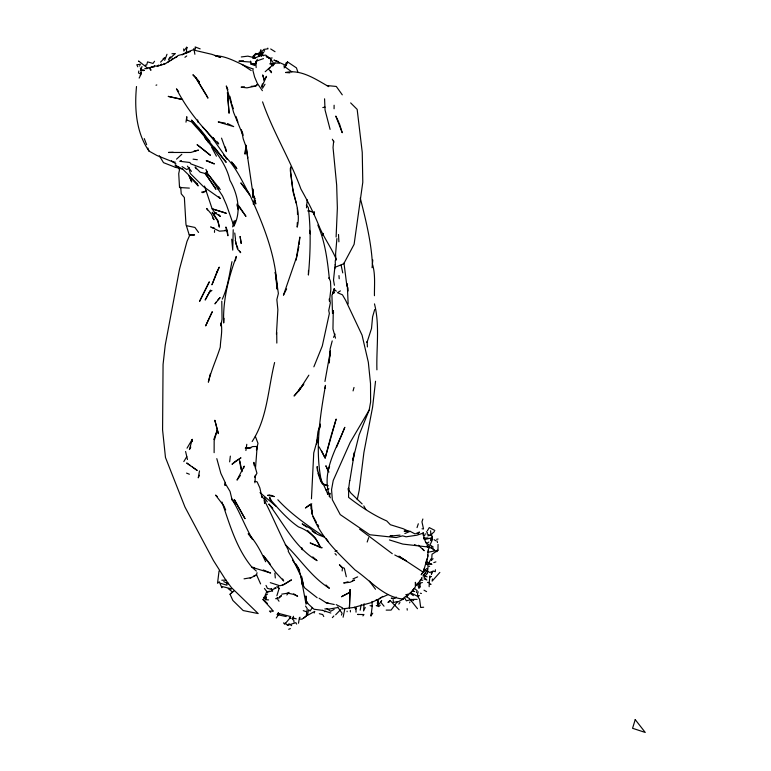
<?xml version="1.0" encoding="UTF-8"?>
<svg xmlns="http://www.w3.org/2000/svg" width="771" height="771" viewBox="0 0 771 771"><rect width="100%" height="100%" fill="white"/><g stroke="black" fill="none" stroke-linecap="round" stroke-linejoin="round"><path stroke-width="1.16" d="M214.126 452.673L214.165 440.771L217.335 429.823L214.839 420.253L218.338 433.62L217.335 429.823L213.798 439.528M336.108 237.054L337.361 208.054L336.667 185.098L333.043 147.521L333.67 140.939M334.074 108.778L334.113 105.232M436.887 551.699L437.967 550.234L438.053 544.413M308.487 270.428L308.41 275.035C310.434 252.609 311.021 229.931 308.313 207.524L306.338 205.24M186.649 120.305L186.775 116.71L185.994 122.165M227.002 582.915L226.944 585.189L220.448 583.29M297.298 222.53L297.172 227.146C300.709 214.039 295.264 201.038 292.614 188.394M432.271 538.91L432.348 536.5M349.706 480.497L348.405 490.51L348.704 488.188L348.559 497.334C360.365 506.451 373.116 515.057 386.763 520.955L390.367 524.723L403.146 528.704L408.775 531.344L404.12 531.142L410.105 531.335L414.952 533.869M214.483 232.37L214.56 230.51M423.356 535.537L423.462 533.021L422.787 533.069L425.467 541.772L426.633 543.391L428.888 542.042M136.506 86.516C134.385 108.403 136.072 132.506 149.005 151.087L156.937 155.491L173.263 162.035L175.277 162.122M187.266 47.908L186.669 47.233L186.399 53.276L186.553 52.707M234.076 590.837L230.057 594.268L232.842 600.426L243.173 610.555L258.189 613.571L231.464 587.627L225.701 579.908L213.471 560.575L184.953 507.019L165.476 457.511L162.585 429.967L163.066 364.461L165.235 345.1L179.547 269.021L187.006 241.371L189.917 234.789L194.581 234.943L189.223 234.924L185.965 224.342L184.365 197.54L181.233 193.8L180.703 187.102L179.527 187.526L178.727 173.62L179.46 170.044L178.496 166.854L175.354 167.288L163.51 162.652L159.327 155.761M311.455 498.808L313.749 452.885L317.97 437.61L316.467 444.202L317.941 431.779L320.312 424.146M374.446 295.707C374.301 285.27 375.564 274.004 372.412 264.039C371.275 241.843 365.724 219.581 360.269 198.07M376.913 369.839C376.267 347.962 379.92 325.295 374.484 303.88M220.901 324.938L221.036 322.933C222.78 331.067 220.516 339.076 220.284 347.085C216.593 358.978 211.293 370.051 208.353 382.175L210.281 373.983M224.014 318.317L223.677 322.991C222.752 300.237 228.553 277.656 236.311 256.406L235.377 260.771M435.422 569.74L435.278 571.716L433.35 571.003L429.726 572.487L424.04 569.258M364.105 603.722L363.575 610.931L365.232 607.49M255.461 468.575L257.167 446.476L252.715 446.563L249.467 447.98L245.255 448.144L250.874 447.951M276.442 334.286L277.868 309.653L276.856 299.601L278.379 293.481L275.237 272.134L277.126 289.115C276.182 255.529 263.056 224.024 249.322 193.8L240.851 182.91L249.669 194.909C241.969 181.166 235.656 165.775 223.609 155.144M254.873 482.791L255.49 475.254L254.7 477.21L256.945 473.249L253.832 462.369L254.218 465.626M336.898 238.586L335.597 253.804L335.819 260.511M246.016 145.324L245.043 153.949L246.016 145.324L247.809 157.968M214.454 216.111L212.227 212.218L217.827 220.487L219.369 227.108L217.885 221.19L214.454 216.111L214.772 212.671L212.141 208.825L204.508 186.071M372.065 267.739L372.788 259.991M306.473 207.833L307.253 199.756M329.574 359.411L329.217 362.996L330.113 349.032L332.214 340.907M329.805 357.021L330.393 351.036L324.948 381.462M418.219 591.781L417.516 593.786L417.786 595.973M342.151 570.935L342.488 567.562L339.433 564.758L341.447 567.109M299.081 244.561L299.871 237.025L296.478 257.427L283.449 295.206L286.619 288.913M232.659 591.521L232.601 592.07L228.235 588.649L231.531 588.851L222.405 586.606L221.894 587.772L219.263 581.787L217.518 583.3L219.06 570.983M252.898 56.437L255.876 53.43L252.888 58.413M333.882 293.269L334.412 288.585L334.595 289.79L336.32 291.11M375.535 381.24L372.605 407.069L363.893 452.548L359.209 490.289L357.233 499.666M229.642 461.858L230.346 456.114M314.086 211.9L313.807 214.193L314.192 211.958M186.659 119.939L191.594 121.905C197.405 128.767 203.891 134.915 208.739 142.616L204.922 137.614C214.916 150.682 226.269 163.809 229.912 180.308C237.651 193.926 241.689 211.668 233.854 226.163L235.116 220.381M372.75 613.157L370.996 615.865L372.248 606.006L371.998 601.447M303.774 617.985L306.251 616.048L307.243 608.608L305.528 606.054M191.912 441.658L192.239 439.393L187.025 448.192M245.891 450.515L246.797 444.308M271.113 501.121L269.696 497.42L271.141 500.928M432.464 578.954L432.126 581.122L439.846 572.419M427.269 558.252L426.633 560.459C429.794 555.785 424.869 542.302 434.362 550.137L431.076 546.88M349.822 480.612L354.458 452.307L352.858 459.121M347.258 284.104L348.145 303.919M298.493 623.228L299.447 617.513L300.102 617.263M138.452 73.158L138.819 70.99M324.957 388.43L325.478 385.375C319.849 417.487 314.549 451.295 321.902 483.513L326.547 485.518M329.872 493.334L329.323 496.524L329.921 493.295M352.819 460.2L359.093 434.931L369.164 410.066L370.62 401.98L370.523 383.688L368.336 362.274L362.062 335.144L345.649 300.353L342.44 294.811L337.515 292.691L340.397 290.889M220.834 325.94L222.058 319.146L221.778 301.201M199.506 470.917L198.253 477.827L199.438 475.215M314.163 613.022L314.77 611.374L307.504 615.354L308.554 609.697L310.077 611.037L312.486 607.529M253.784 204.007L254.844 198.378L252.955 193.82L246.132 146.991L243.212 138.838L241.458 129.73M231.975 261.658C229.373 274.274 227.831 287.41 222.279 299.177M274.611 362.524C268.038 388.921 267.392 418.21 252.156 441.513M360.173 610.169L361.233 604.715M157.226 66.161L158.363 65.872L158.527 65.063L157.226 66.161L155.713 65.949L149.882 67.53L150.943 70.286L148.938 67.54L147.165 68.561L144.775 68.619M343.114 617.205L344.888 608.483M296.035 260.27L298.859 246.71M262.342 83.923L261.658 87.152L266.525 76.319L264.039 79.953M256.435 449.927L257.167 446.476M232.64 226.915L233.931 221.075M256.473 450.11L257.977 443.315L255.365 436.415M370.996 615.865L371.468 613.697M428.156 552.393L428.493 550.195M320.428 424.416L319.358 429.033L320.264 425.621M257.013 572.699L256.531 574.723L260.588 583.907M347.422 284.027L346.911 286.195L343.982 263.084M424.301 568.719L423.597 570.887L426.797 559.958M191.719 441.446L192.239 439.393L189.425 449.56L190.794 447.035M330.701 437.109L325.15 458.08L319.127 446.891M424.233 539.594L431.818 537.869L430.729 540.211L431.394 540.413M243.588 468.315L244.185 466.118L237.015 480.102L240.379 475.466M353.07 390.897L354.005 387.466M409.661 602.758L409.902 601.929M374.706 309.499L372.586 316.862L371.516 328.475L367.015 342.391L367.15 341.592L367.41 346.931M389.451 539.941L402.828 544.085L429.081 547.121L432.377 539.787L431.615 534.13L434.459 531.547M266.419 597.043L265.667 599.665L268.539 599.915M253.206 203.987L254.844 198.378M411.579 600.898L412.042 599.318L406.365 600.811L404.573 597.804M323.242 233.546L322.663 235.463L323.29 233.411M331.038 435.981L336.166 419.058L325.15 458.08L321.709 451.035M276.876 595.771L279.054 588.649L278.341 586.133M422.874 518.999L421.959 521.89L423.53 528.973L422.026 528.8M141.295 68.677L141.97 66.528M417.034 527.605L418.316 523.779M290.147 169.225L290.956 166.835L290.648 172.078L293.317 192.779L296.218 203.052M418.595 582.327L417.872 584.476L417.564 583.878L420.764 580.293L421.843 577.595L422.036 578.154M425.582 563.929L426.276 561.886L431.731 564.266L425.582 563.929L425.852 563.379M367.179 542.032L368.683 537.638M293.481 616.27L292.421 619.344L293.741 620.057L294.002 622.149M416.465 592.523L417.13 590.586L414.576 588.524M140.245 75.327L141.238 72.513L140.389 67.973M334.604 269.04L335.25 267.219L343.75 263.74L354.111 244.32L362.794 182.255L362.245 152.321L357.166 109.376L350.651 102.9M257.283 59.357L255.644 63.954L250.999 64.109L250.479 61.121M328.456 469.549L329.574 466.426M297.972 72.407L296.45 67.887L287.496 61.873L286.031 65.824L285.906 62.981M341.437 615.085L342.102 613.292L337.65 606.931M164.686 60.36L166.989 54.278M260.145 51.773L260.926 49.816L260.116 54.066L259.066 52.341M424.59 535.566L425.322 533.754M336.686 446.939L344.81 427.307C336.117 449.464 320.235 473.452 330.354 497.825M263.788 598.72L266.872 591.299M300.15 387.726L298.772 390.887L294.059 396.024L303.793 384.006L298.772 390.887L308.863 375.169M174.872 57.652L176.973 56.611L165.004 63.916L158.363 65.872M423.655 607.211L420.687 607.481L419.617 599.375L417.574 596.301L410.789 592.87L415.357 586.904L415.367 582.307L416.301 585.652L417.564 583.878M313.864 366.832L322.297 345.977L329.371 313.469L328.745 310.549L330.354 302.82L329.689 299.707M431.654 573.913L432.724 571.61M333.525 337.37L335.057 334.103M413.266 589.632L412.996 590.2L414.191 588.504M217.904 189.04L218.81 187.18M139.146 78.102L141.382 73.592M154.21 66.855L154.566 66.142L153.805 66.296M419.954 580.842L420.619 579.522L422.701 580.322M205.365 174.304L206.975 171.229L205.443 174.082L206.792 175.643M209.355 292.248L205.163 300.025L210.628 290.108L209.355 292.248L211.909 290.484M425.467 541.772L427.182 544.451L427.404 546.784L428.859 544.153M284.123 67.944L287.496 61.873M215.938 302.242L214.955 303.88L220.111 297.567L217.894 299.88M369.164 410.066L350.169 442.429L333.226 480.487L331.559 489.624L332.349 499.762L340.233 514.604L369.752 534.746L396.082 537.57L402.626 535.855L406.105 536.809L416.938 535.19L423.462 533.021M183.806 461.588L186.794 456.634M427.327 530.833L429.283 527.605L434.844 530.458M152.33 67.193L152.754 66.508L151.28 67.405M422.932 575.995L426.411 571.032M254.093 56.312L255.876 53.43M261.379 56.331L262.506 54.519L263.296 55.83M262.506 88.289L265.012 84.28M423.925 570.289L421.178 574.809L425.409 569.711L426.671 568.584L427.635 568.931M424.06 537.618L423.616 538.312L424.628 539.401M388.825 602.344L390.059 600.464L399.166 609.774M279.314 613.543L276.269 617.976M419.829 587.097L418.952 588.427L417.371 583.358M154.547 61.256L153.015 63.424L147.56 61.892L146.654 65.072L145.17 65.121M279.381 63.183L274.919 63.01L272.789 65.988L270.814 63.877L270.65 59.03L265.706 55.117L260.685 55.618L254.112 58.307M398.79 604.107L399.966 602.459M429.987 575.879L429.168 582.654L427.732 582.327L431.047 584.341L429.148 584.563L429.168 586.712M410.789 592.87L412.09 591.078M186.669 47.233L183.835 51.05L183.662 48.939M169.08 58.538L170.333 56.852M380.98 601.563L381.722 600.609L377.896 605.688L376.258 605.553L378.185 605.91L377.819 599.52L382.773 596.397M278.524 612.704L277.059 614.593L286.234 616.578M362.919 615.904L363.979 614.545L357.503 614.439L358.929 614.535M379.563 598.894L381.173 597.631M256.743 84.723L255.702 86.044L246.961 87.855L241.121 87.171L244.494 86.824M171.307 59.907L172.617 58.259L173.08 58.663M377.27 602.912L378.185 605.91L377.819 599.52L371.824 602.334M286.822 594.971L289.038 592.321M290.58 617.32L284.682 624.24L283.526 622.891M259.625 55.946L263.913 51.985M417.949 533.744L419.472 532.048L415.877 533.599M332.359 617.629L333.862 615.962M396.13 597.005L394.829 598.45L391.263 598.219L391.88 598.257M285.039 623.026L287.583 625.339L289.009 623.806L291.65 625.638M411.078 592.234L409.709 593.718L405.835 594.798L408.659 594.778L406.095 596.638L409.42 598.518L417.487 608.705M335.674 614.766L340.503 609.774M160.599 62.104L164.753 57.815L163.163 58.673M230.057 594.268L231.088 593.217M378.725 606.652L380.276 605.148M334.122 292.402L332.474 293.953L334.412 288.585L331.925 295.303L332.513 313.508M274.919 63.01L265.214 71.693M176.52 159.154L181.84 154.287M387.89 602.402L390.059 600.464M418.913 584.245L420.205 583.136M159.79 65.525L161.524 64.051L161.64 64.822M259.654 54.76L258.352 55.811L263.807 49.402L268.009 48.824L267.807 48.11M309.634 504.697L305.422 508.002L311.763 503.82M433.1 558.734L431.693 559.842L432.02 554.233L436.665 551.217M261.33 54.529L262.593 53.054L255.808 54.066L262.853 53.353M176.53 56.765L178.197 55.483L183.816 53.951L182.12 54.895M406.095 596.638L407.608 595.665M184.924 57.305L186.707 55.955M153.41 67.01L154.566 66.142M427.404 546.784L429.081 547.121M267.585 594.027L265.725 595.376L265.667 599.665L263.749 597.313M257.466 84.781L255.702 86.044L251.221 86.342M424.561 573.981L425.958 572.998L425.544 572.381M270.197 67.771L268.472 68.956L271.527 72.715L270.621 70.556M307.475 601.91L306.376 602.662L307.754 603.288L307.484 602.594L306.376 602.662L306.232 596.147M431.288 538.091L431.211 540.914M139.445 73.65L141.238 72.513M189.454 167.905L186.775 169.572L182.062 166.603M406.645 596.224L404.023 597.438L403.406 599.048L396.708 602.556L391.08 610.102L386.175 610.112M282.34 585.266L291.477 579.859L284.162 584.505L279.834 585.767L270.284 582.654M277.705 597.727L275.806 598.778L279.584 597.747L281.492 595.617L279.594 596.667M334.151 609.369L330.672 611.268L326.962 608.589M139.368 66.007L139.956 65.699M306.251 616.048L302.02 619.171L299.88 619.026M250.093 578.154L256.647 574.964M253.707 576.062L255.876 575.021M202.783 192.683L206.532 190.948L201.539 192.191M382.724 597.024L388.025 594.605M325.988 490.125L328.947 488.804M253.36 58.22L255.423 57.305M352.935 578.944L357.667 576.862M264.434 588.456L267.151 592.08L269.301 591.174M404.842 533.542L410.105 531.335M181.445 160.609L179.788 161.293L189.849 162.498L190.832 163.886L203.197 168.492M288.711 629.271L290.388 628.606M335.009 551.304L336.946 550.552M417.574 596.301L419.376 595.607M163.51 64.07L165.225 63.424M429.688 577.161L431.49 576.477M167.297 62.412L169.1 61.381M185.04 52.794L195.506 48.968L195.15 46.944L200.161 48.862M431.037 534.669L429.437 535.238L426.989 533.85M433.774 562.628L435.885 561.876M256.83 60.909L263.509 58.615M183.575 54.037L185.705 53.315M423.809 571.658L422.865 571.976L398.858 556.17L405.507 560.392M156.012 85.215L156.802 84.964M287.583 625.339L295.871 622.669L296.633 624.086M287.448 593.217L281.675 594.171M324.533 611.721L325.738 611.345M371.824 602.479L353.561 607.519L341.746 608.974M190.485 51.484L187.353 52.794M146.721 68.503L147.772 68.224M348.039 581.826L343.673 582.972L350.13 582.269L354.583 580.1L352.405 580.669M422.383 582.539L420.243 583.088L419.877 587.242L419.318 585.199M392.275 535.546L389.962 536.096L400.024 535.132M397.104 601.602L393.345 602.488L393.152 599.52M269.84 494.876L267.547 495.387L274.283 496.591L270.958 495.3M436.627 539.324L438.073 538.996M267.151 592.08L272.597 590.875L271.305 588.495L272.597 590.875M427.76 535.845L430.854 535.18L430.603 530.785M194.061 151.058L198.475 150.152L190.813 152.465L168.483 152.465L173.176 152.263M189.223 234.924L189.917 234.789M428.03 552.258L437.967 550.234M322.808 107.554L325.054 107.14M337.669 607.567L328.899 609.119L324.832 608.897M244.05 578.848L251.327 577.604M140.544 64.263L136.814 64.745L137.787 66.807M241.304 56.948L247.857 56.138L255.567 58.027M274.225 588.148L276.182 587.926L272.404 589.68L267.392 588.34L266.014 585.411M269.069 58.297L272.153 57.95M269.715 63.839L274.168 63.347M243.511 60.745L238.885 61.188L251.182 62.094M226.963 229.662L225.884 227.002L227.927 235.753L227.32 230.548L219.436 231.165L210.579 226.838M375.997 600.05L377.472 599.944M171.943 53.739L175.345 53.565L168.435 59.733L169.871 60.736M326.856 85.542L336.291 86.458L342.285 94.833M424.416 538.004L427.972 537.956M221.797 580.216L226.211 580.168M413.102 599.385L417.121 599.375M179.527 187.526L189.367 188.114M319.117 598.229L326.306 602.826L328.041 602.932M140.486 70.392L143.685 70.595M289.886 72.821L285.54 72.503C301.018 68.966 315.879 79.394 328.754 86.622M412.389 591.309L414.721 591.492M216.603 212.835L214.772 212.671L220.361 216.439L218.935 214.675M193.087 159.163L197.337 159.713M322.962 610.41L314.028 609.254L306.54 602.382L305.865 596.426L304.449 596.07M254.343 567.581L251.992 567.273C236.418 548.509 229.758 524.559 221.981 502.017M370.051 605.707L372.248 606.006M308.4 211.138L312.515 211.774L307.725 210.869M225.18 123.119L218.241 121.943L233.69 126.608L227.503 123.505M225.161 230.163L227.32 230.548M319.339 613.706L322.712 614.554L323.762 616.53M287.41 593.092L293.491 594.354L297.625 596.253L293.703 593.853M186.399 225.662L194.918 227.445L198.561 232.447M326.306 602.826L334.238 604.493M182.592 99.44L168.194 96.385L181.85 99.488M194.861 50.356L211.852 54.327L220.67 57.382L215.148 55.666C229.228 56.158 240.591 65.14 253.437 69.043M429.63 566.338L428.059 566.001L427.423 573.373L424.725 576.39L424.06 574.405M254.989 481.355L257.138 481.846L259.866 487.918L261.889 497.228L261.571 496.283L264.713 499.647L264.588 503.53L264.212 500.013C272.712 516.541 279.68 533.773 288.421 550.282L288.229 551.323L292.71 559.033L300.709 575.764L306.058 604.223M211.254 227.387L214.425 228.129M175.354 167.288L182.64 169.1L188.856 175.152L191.709 181.975L189.483 176.819M277.974 613.234L290.792 616.598M420.388 593.227L421.409 593.497M296.276 618.853L292.884 617.928L294.32 618.554M278.264 61.487L273.907 60.119L285 64.976M322.529 610.372L330.826 613.022M424.561 576.004L427.144 576.853M289.385 617.86L291.187 618.458M429.196 563.428L431.731 564.266M303.234 610.651L306.463 611.75M254.902 65.525L250.999 64.109L255.644 63.954L255.721 61.285L256.165 67.588M322.962 483.899L328.282 485.846M423.963 578.905L426.855 580.023L423.722 576.804M342.42 567.485L344.348 568.237L346.295 576.708M324.485 537.214L317.189 534.313L309.778 528.174L302.174 523.885L306.694 527.046M186.553 473.105L189.377 474.232M414.509 544.644L416.542 545.473M263.248 569.952L270.631 573.036L251.992 567.273L256.358 571.08M268.587 57.517L266.178 56.485L270.65 59.03L273.146 62.605M223.763 581.594L228.38 583.878L227.937 583.04M394.762 554.975L406.462 560.999M336.223 604.628L342.642 607.943M182.64 169.1L175.056 165.081L179.71 168.656M424.002 590.181L426.585 591.627M270.679 48.958L275.035 51.696M434.092 539.652L435.885 540.789M323.704 536.52C307.677 525.514 290.937 514.074 277.839 499.753M283.68 65.921L291.795 71.857M242.094 64.513L251.173 70.556M430.95 545.531L433.283 547.102M171.422 160.802L176.019 163.972M190.514 465.713L186.678 462.995L197.231 470.464L192.432 467.072M359.604 529.166L392.285 553.703M409.921 593.092L413.391 595.636M412.793 599.992L413.661 600.619M312.207 531.036L315.069 533.233M260.029 492.611L276.037 506.296M317.141 597.718L304.651 587.868L301.567 582.192M146.914 67.569L138.51 60.928L138.597 61.468M217.229 496.437L215.562 495.098L223.85 505.901L225.672 509.949M272.115 610.073L273.348 611.114L269.436 611.085L270.785 612.299M426.228 561.028L427.818 562.406M312.766 556.893L317.054 560.652C295.081 547.795 283.718 523.567 268.761 503.974L272.828 508.282M380.498 601.881L384.035 606.199M418.364 545.27L424.175 550.716L422.749 548.923M225.518 157.612L227.272 159.26L214.791 141.411L205.568 130.01M262.805 599.327L267.151 603.433L263.374 599.587M285.27 544.625C300.247 558.936 311.465 577.151 329.39 588.292L325.969 584.987M362.148 503.935L350.738 492.91L347.933 488.775M276.895 586.548L279.054 588.649M426.267 563.755L427.645 565.095L430.979 558.869L431.644 560.565M271.893 609.398L263.2 599.828M202.397 126.81L204.778 129.21M199.602 128.651L191.516 120.074L226.202 162.334L214.348 147.165M335.019 553.588L336.407 555.081M270.014 499.145C278.765 509.197 287.467 519.259 298.522 526.93C308.352 530.361 316.727 537.782 320.495 547.574L322.143 547.776L310.154 542.957L320.495 547.574L315.503 538.158L307.533 530.458M426.411 531.672L427.491 532.915M270.207 564.073L263.509 555.804L275.748 572.439L283.689 580.997L282.61 578.973M178.641 91.45L176.463 88.829C186.881 109.588 202.175 127.726 218.694 143.936L217.412 141.98M212.729 218.077L214.039 219.696L211.427 214.097L206.676 208.459L207.476 209.953M235.088 503.877L231.849 499.039C239.791 511.771 244.947 526.448 252.686 539.536L248.185 533.686C255.962 541.676 261.012 551.757 265.667 561.76M220.284 189.541L207.784 173.764L205.915 169.389M200.412 129.509L209.953 141.585M187.401 166.141L191.478 171.393M354.352 607.24L355.768 609.08L355.99 607.712L356.038 612.164M369.376 581.151L375.525 589.266M236.957 204.151L245.968 216.362L238.971 205.973M218.916 196.634L220.304 198.523L203.409 186.572L190.341 173.562L188.837 167.962M292.469 560.083L299.611 570.444M239.53 251.067L240.677 252.676L237.516 249.081L235.203 240.07M264.443 497.729L267.286 501.815M403.04 598.527L403.406 599.048C383.881 597.583 370.244 580.293 354.959 569.904C339.201 554.137 322.047 538.813 313.518 517.572L313.113 516.522L316.467 522.42M326.075 538.418L328.273 541.589M277.714 599.356L279.015 601.235M262.391 90.699L257.283 83.258L254.594 76.975L252.811 69.997M264.27 50.462L264.646 51.021M196.316 168.868L195.102 167.008L200.161 172.174L205.298 173.552L209.885 176.569L222.559 195.979L226.491 204.97L233.16 224.014M206.05 94.457L195.574 77.428L192.904 74.748L199.342 81.938L195.574 77.428L207.958 98.158L206.667 95.459M296.093 564.131L298.666 568.564L303.311 584.476L301.712 576.621M317.585 524.386L318.702 526.352M213.336 137.913L214.483 140.014L213.413 137.932M363.806 505.882L365.811 509.573M211.774 147.502L216.42 156.205M336.407 259.634C331.684 248.204 324.312 238.432 319.396 226.963C314.192 213.75 307.812 201.327 300.902 189.001C290.089 159.26 272.973 131.87 262.574 101.868M332.34 139.223L333.872 142.153M317.845 225.093C325.16 241.892 327.473 260.598 329.352 278.707L329.044 277.705L330.489 281.454L330.855 289.106L329.477 301.268L329.178 299.013M338.739 122.059L335.79 116.074L342.228 132.728L339.23 123.061M328.947 472.103L325.863 465.742L328.109 470.927M426.382 542.871L426.633 543.391M237.94 248.445L235.781 243.405L235.656 241.342M227.908 89.764L226.298 85.957L233.613 112.441L242.229 133.537M144.254 138.578L146.644 144.659M147.839 148.042L149.005 151.087M313.518 517.572L312.255 514.199L311.436 504.398M301.606 547.699L302.386 549.8L301.654 547.767M221.537 138.134L226.423 151.627L225.334 147.01M317.893 473.057L320.948 481.856M231.859 104.307L233.353 108.692M236.013 116.508L237.921 122.097M335.51 338.151L332.956 329.015L333.274 310.52L333.544 312.814M309.576 231.579L310.318 233.835L309.595 230.298M436.993 540.905L437.514 542.524M236.976 205.308L238.364 209.683M242.267 131.918L243.202 135.272M252.859 189.136L252.955 193.82L255.779 203.987L255.22 200.624M216.805 458.639L220.853 473.394L225.469 483.07L225.036 485.47L224.939 482.935L230.047 491.435L232.206 500.273M229.854 96.259L231.57 103.15M427.693 554.831L427.866 556.373M185.589 451.498L187.478 459.535M242.142 471.611L239.636 460.73L241.034 469.539M341.119 265.176L342.748 272.895M193.829 48.583L194.89 54.288M334.431 285.241L333.506 280.152L335.144 264.492M310.482 504.032L312.322 514.334L311.224 508.176M327.53 492.871L327.8 494.433C324.668 485.219 318.066 476.883 317.16 466.571L317.44 470.879M197.636 119.939L198.031 122.281M330.094 129.374L325.054 109.993L324.572 98.813M307.263 613.61L307.504 615.354M431.307 572.978L431.481 574.241M290.291 170.352L292.431 187.305M231.705 239.212L232.746 250.122L233.218 229.71M274.861 573.142L275.305 577.971M407.117 608.589L407.252 610.112M338.97 275.584L339.201 278.736M235.531 239.27L234.75 233.006M338.498 234.48L338.903 241.824M347.904 287.622L348.078 290.975M350.342 610.401L350.42 611.904M302.078 582.404L302.165 584.717M335.231 260.627L335.356 264.877M347.114 611.162L347.133 611.74M297.384 208.343L297.51 214.454M252.859 189.232L253.023 197.549L252.955 193.82M276.722 332.513L276.828 343.085M350.111 589.497L349.427 607.953L350.111 589.497M635.227 719.613L632.567 728.287L645.25 732.45L635.227 719.613M216.94 271.826L211.929 284.817L219.253 267.132L216.94 271.826M206.618 323.704L205.626 325.902L212.285 311.696L206.618 323.704M209.22 282.022L199.602 301.307L209.22 282.022M234.991 461.578L231.994 464.267L240.966 457.82L234.991 461.578M350.044 592.253L341.553 596.687L350.044 592.253M144.148 70.286L141.016 70.219L144.148 70.286M208.546 161.322L206.233 160.744L214.386 163.915L208.546 161.322M223.667 212.401L212.141 208.825L226.337 213.326L223.667 212.401M204.546 150.576L197.068 144.64L210.406 155.299L204.546 150.576M197.328 183.806L189.04 175.788L198.118 185.927L197.328 183.806M235.724 166.844L231.541 161.939L236.832 168.704L235.724 166.844M209.172 179.017L205.298 173.552L215.976 189.281L209.172 179.017M244.966 518.613L234.278 499.541L244.966 518.613M241.169 243.337L240.128 236.504L241.169 243.337M264.366 80.502L262.757 75.134L264.366 80.502M229.064 113.058L227.445 92.51L229.064 113.058"/></g></svg>
